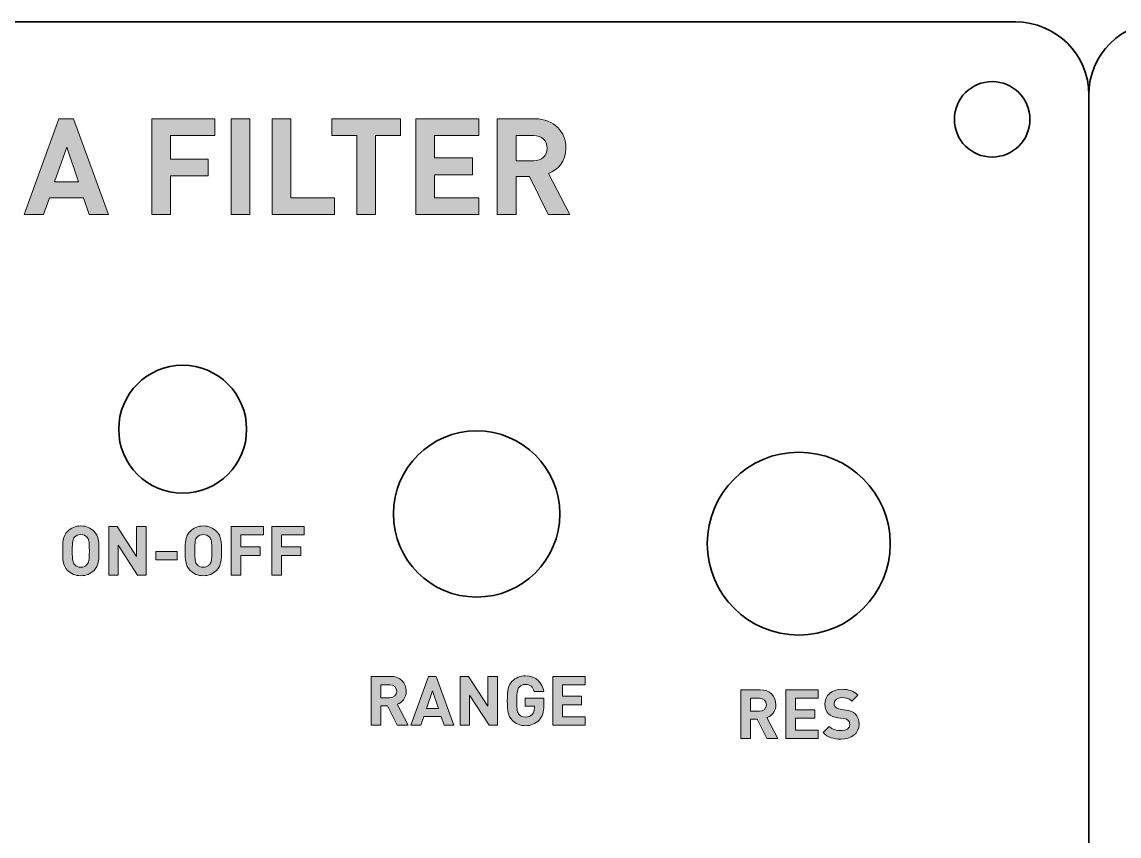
# Model space of a CAD drawing. Header units: millimetres. Extents: x 71 to 221, y 108 to 183.
# Drawn here: x 101.75 to 146.76, y 149.57 to 183 of the extents above; entities that cross this region are included whole.
import ezdxf

# ---------------------------------------------------------------- set-up
doc = ezdxf.new("R2010")
doc.units = ezdxf.units.MM
doc.header["$MEASUREMENT"] = 0
doc.layers.add('Borders', color=7, linetype='Continuous', lineweight=0)

msp = doc.modelspace()

# ---------------------------------------------------------------- hatches: boundary and pattern name
at = {"layer": 'Borders', "true_color": 0xed2024, "transparency": 33554687}
h = msp.add_hatch(color=240, dxfattribs=at)
h.dxf.hatch_style = 2
edge = h.paths.add_edge_path()
edge.add_spline(control_points=[(103.589, 177.861), (103.589, 177.861), (103.092, 176.43), (103.092, 176.43), (103.092, 176.43), (104.069, 176.43), (104.069, 176.43), (104.069, 176.43), (103.589, 177.861), (103.589, 177.861)], knot_values=[0, 0, 0, 0, 1, 1, 1, 2, 2, 2, 3, 3, 3, 3], degree=3, periodic=0)
edge = h.paths.add_edge_path()
edge.add_spline(control_points=[(104.506, 175.087), (104.506, 175.087), (104.274, 175.784), (104.274, 175.784), (104.274, 175.784), (102.876, 175.784), (102.876, 175.784), (102.876, 175.784), (102.639, 175.087), (102.639, 175.087), (102.639, 175.087), (101.838, 175.087), (101.838, 175.087), (101.838, 175.087), (103.269, 179.021), (103.269, 179.021), (103.269, 179.021), (103.871, 179.021), (103.871, 179.021), (103.871, 179.021), (105.307, 175.087), (105.307, 175.087), (105.307, 175.087), (104.506, 175.087), (104.506, 175.087)], knot_values=[0, 0, 0, 0, 1, 1, 1, 2, 2, 2, 3, 3, 3, 4, 4, 4, 5, 5, 5, 6, 6, 6, 7, 7, 7, 8, 8, 8, 8], degree=3, periodic=0)
h = msp.add_hatch(color=240, dxfattribs=at)
h.dxf.hatch_style = 2
h.paths.add_polyline_path([(107.844, 178.336), (107.844, 177.369), (109.396, 177.369), (109.396, 176.683), (107.844, 176.683), (107.844, 175.087), (107.075, 175.087), (107.075, 179.021), (109.666, 179.021), (109.666, 178.336)])
h = msp.add_hatch(color=240, dxfattribs=at)
h.dxf.hatch_style = 2
h.paths.add_polyline_path([(110.335, 179.021), (111.103, 179.021), (111.103, 175.088), (110.335, 175.088)])
h = msp.add_hatch(color=240, dxfattribs=at)
h.dxf.hatch_style = 2
h.paths.add_polyline_path([(112.02, 175.087), (112.02, 179.021), (112.788, 179.021), (112.788, 175.773), (114.573, 175.773), (114.573, 175.087)])
h = msp.add_hatch(color=240, dxfattribs=at)
h.dxf.hatch_style = 2
h.paths.add_polyline_path([(116.258, 178.336), (116.258, 175.087), (115.49, 175.087), (115.49, 178.336), (114.462, 178.336), (114.462, 179.021), (117.285, 179.021), (117.285, 178.336)])
h = msp.add_hatch(color=240, dxfattribs=at)
h.dxf.hatch_style = 2
h.paths.add_polyline_path([(117.909, 175.087), (117.909, 179.021), (120.501, 179.021), (120.501, 178.336), (118.677, 178.336), (118.677, 177.413), (120.23, 177.413), (120.23, 176.728), (118.677, 176.728), (118.677, 175.773), (120.501, 175.773), (120.501, 175.087)])
h = msp.add_hatch(color=240, dxfattribs=at)
h.dxf.hatch_style = 2
edge = h.paths.add_edge_path()
edge.add_spline(control_points=[(123.34, 175.087), (123.34, 175.087), (122.573, 176.657), (122.573, 176.657), (122.573, 176.657), (122.021, 176.657), (122.021, 176.657), (122.021, 176.657), (122.021, 175.087), (122.021, 175.087), (122.021, 175.087), (121.253, 175.087), (121.253, 175.087), (121.253, 175.087), (121.253, 179.021), (121.253, 179.021), (121.253, 179.021), (122.794, 179.021), (122.794, 179.021), (123.595, 179.021), (124.071, 178.473), (124.071, 177.817), (124.071, 177.264), (123.733, 176.921), (123.352, 176.783), (123.352, 176.783), (124.23, 175.087), (124.23, 175.087), (124.23, 175.087), (123.34, 175.087), (123.34, 175.087)], knot_values=[0, 0, 0, 0, 1, 1, 1, 2, 2, 2, 3, 3, 3, 4, 4, 4, 5, 5, 5, 6, 6, 6, 7, 7, 7, 8, 8, 8, 9, 9, 9, 10, 10, 10, 10], degree=3, periodic=0)
edge = h.paths.add_edge_path()
edge.add_spline(control_points=[(122.744, 178.336), (122.744, 178.336), (122.021, 178.336), (122.021, 178.336), (122.021, 178.336), (122.021, 177.297), (122.021, 177.297), (122.021, 177.297), (122.744, 177.297), (122.744, 177.297), (123.081, 177.297), (123.302, 177.512), (123.302, 177.817), (123.302, 178.12), (123.081, 178.336), (122.744, 178.336)], knot_values=[0, 0, 0, 0, 1, 1, 1, 2, 2, 2, 3, 3, 3, 4, 4, 4, 5, 5, 5, 5], degree=3, periodic=0)
edge.add_line((122.744, 178.336), (122.744, 178.336))
h = msp.add_hatch(color=240, dxfattribs=at)
h.dxf.hatch_style = 2
edge = h.paths.add_edge_path()
edge.add_spline(control_points=[(104.419, 161.847), (104.362, 161.912), (104.275, 161.955), (104.167, 161.955), (104.06, 161.955), (103.97, 161.912), (103.913, 161.847), (103.837, 161.763), (103.817, 161.67), (103.817, 161.283), (103.817, 160.897), (103.837, 160.804), (103.913, 160.719), (103.97, 160.654), (104.06, 160.611), (104.167, 160.611), (104.275, 160.611), (104.362, 160.654), (104.419, 160.719), (104.495, 160.804), (104.518, 160.897), (104.518, 161.283), (104.518, 161.67), (104.495, 161.763), (104.419, 161.847)], knot_values=[0, 0, 0, 0, 1, 1, 1, 2, 2, 2, 3, 3, 3, 4, 4, 4, 5, 5, 5, 6, 6, 6, 7, 7, 7, 8, 8, 8, 8], degree=3, periodic=0)
edge.add_line((104.419, 161.847), (104.419, 161.847))
edge = h.paths.add_edge_path()
edge.add_spline(control_points=[(104.709, 160.482), (104.568, 160.341), (104.396, 160.261), (104.167, 160.261), (103.939, 160.261), (103.764, 160.341), (103.623, 160.482), (103.42, 160.685), (103.425, 160.936), (103.425, 161.283), (103.425, 161.63), (103.42, 161.881), (103.623, 162.084), (103.764, 162.226), (103.939, 162.305), (104.167, 162.305), (104.396, 162.305), (104.568, 162.226), (104.709, 162.084), (104.912, 161.881), (104.91, 161.63), (104.91, 161.283), (104.91, 160.936), (104.912, 160.685), (104.709, 160.482)], knot_values=[0, 0, 0, 0, 1, 1, 1, 2, 2, 2, 3, 3, 3, 4, 4, 4, 5, 5, 5, 6, 6, 6, 7, 7, 7, 8, 8, 8, 8], degree=3, periodic=0)
edge.add_line((104.709, 160.482), (104.709, 160.482))
h = msp.add_hatch(color=240, dxfattribs=at)
h.dxf.hatch_style = 2
h.paths.add_polyline_path([(106.499, 160.279), (105.703, 161.512), (105.703, 160.279), (105.311, 160.279), (105.311, 162.288), (105.661, 162.288), (106.456, 161.057), (106.456, 162.288), (106.849, 162.288), (106.849, 160.279)])
h = msp.add_hatch(color=240, dxfattribs=at)
h.dxf.hatch_style = 2
edge = h.paths.add_edge_path()
edge.add_spline(control_points=[(109.445, 161.847), (109.389, 161.912), (109.301, 161.955), (109.194, 161.955), (109.086, 161.955), (108.996, 161.912), (108.939, 161.847), (108.864, 161.763), (108.844, 161.67), (108.844, 161.283), (108.844, 160.897), (108.864, 160.804), (108.939, 160.719), (108.996, 160.654), (109.086, 160.611), (109.194, 160.611), (109.301, 160.611), (109.389, 160.654), (109.445, 160.719), (109.521, 160.804), (109.544, 160.897), (109.544, 161.283), (109.544, 161.67), (109.521, 161.763), (109.445, 161.847)], knot_values=[0, 0, 0, 0, 1, 1, 1, 2, 2, 2, 3, 3, 3, 4, 4, 4, 5, 5, 5, 6, 6, 6, 7, 7, 7, 8, 8, 8, 8], degree=3, periodic=0)
edge.add_line((109.445, 161.847), (109.445, 161.847))
edge = h.paths.add_edge_path()
edge.add_spline(control_points=[(109.736, 160.482), (109.595, 160.341), (109.422, 160.261), (109.194, 160.261), (108.965, 160.261), (108.79, 160.341), (108.649, 160.482), (108.446, 160.685), (108.452, 160.936), (108.452, 161.283), (108.452, 161.63), (108.446, 161.881), (108.649, 162.084), (108.79, 162.226), (108.965, 162.305), (109.194, 162.305), (109.422, 162.305), (109.595, 162.226), (109.736, 162.084), (109.939, 161.881), (109.936, 161.63), (109.936, 161.283), (109.936, 160.936), (109.939, 160.685), (109.736, 160.482)], knot_values=[0, 0, 0, 0, 1, 1, 1, 2, 2, 2, 3, 3, 3, 4, 4, 4, 5, 5, 5, 6, 6, 6, 7, 7, 7, 8, 8, 8, 8], degree=3, periodic=0)
edge.add_line((109.736, 160.482), (109.736, 160.482))
h = msp.add_hatch(color=240, dxfattribs=at)
h.dxf.hatch_style = 2
h.paths.add_polyline_path([(110.729, 161.938), (110.729, 161.444), (111.522, 161.444), (111.522, 161.094), (110.729, 161.094), (110.729, 160.279), (110.337, 160.279), (110.337, 162.288), (111.66, 162.288), (111.66, 161.938)])
h = msp.add_hatch(color=240, dxfattribs=at)
h.dxf.hatch_style = 2
h.paths.add_polyline_path([(112.394, 161.938), (112.394, 161.444), (113.188, 161.444), (113.188, 161.094), (112.394, 161.094), (112.394, 160.279), (112.002, 160.279), (112.002, 162.288), (113.325, 162.288), (113.325, 161.938)])
h = msp.add_hatch(color=240, dxfattribs=at)
h.dxf.hatch_style = 2
h.paths.add_polyline_path([(107.249, 161.255), (108.118, 161.255), (108.118, 160.913), (107.249, 160.913)])
h = msp.add_hatch(color=240, dxfattribs=at)
h.dxf.hatch_style = 2
edge = h.paths.add_edge_path()
edge.add_spline(control_points=[(117.145, 154.122), (117.145, 154.122), (116.753, 154.923), (116.753, 154.923), (116.753, 154.923), (116.471, 154.923), (116.471, 154.923), (116.471, 154.923), (116.471, 154.122), (116.471, 154.122), (116.471, 154.122), (116.078, 154.122), (116.078, 154.122), (116.078, 154.122), (116.078, 156.131), (116.078, 156.131), (116.078, 156.131), (116.866, 156.131), (116.866, 156.131), (117.275, 156.131), (117.517, 155.852), (117.517, 155.516), (117.517, 155.234), (117.346, 155.059), (117.151, 154.988), (117.151, 154.988), (117.599, 154.122), (117.599, 154.122), (117.599, 154.122), (117.145, 154.122), (117.145, 154.122)], knot_values=[0, 0, 0, 0, 1, 1, 1, 2, 2, 2, 3, 3, 3, 4, 4, 4, 5, 5, 5, 6, 6, 6, 7, 7, 7, 8, 8, 8, 9, 9, 9, 10, 10, 10, 10], degree=3, periodic=0)
edge = h.paths.add_edge_path()
edge.add_spline(control_points=[(116.84, 155.781), (116.84, 155.781), (116.471, 155.781), (116.471, 155.781), (116.471, 155.781), (116.471, 155.251), (116.471, 155.251), (116.471, 155.251), (116.84, 155.251), (116.84, 155.251), (117.012, 155.251), (117.126, 155.361), (117.126, 155.516), (117.126, 155.672), (117.012, 155.781), (116.84, 155.781)], knot_values=[0, 0, 0, 0, 1, 1, 1, 2, 2, 2, 3, 3, 3, 4, 4, 4, 5, 5, 5, 5], degree=3, periodic=0)
edge.add_line((116.84, 155.781), (116.84, 155.781))
h = msp.add_hatch(color=240, dxfattribs=at)
h.dxf.hatch_style = 2
edge = h.paths.add_edge_path()
edge.add_spline(control_points=[(118.598, 155.539), (118.598, 155.539), (118.345, 154.808), (118.345, 154.808), (118.345, 154.808), (118.844, 154.808), (118.844, 154.808), (118.844, 154.808), (118.598, 155.539), (118.598, 155.539)], knot_values=[0, 0, 0, 0, 1, 1, 1, 2, 2, 2, 3, 3, 3, 3], degree=3, periodic=0)
edge = h.paths.add_edge_path()
edge.add_spline(control_points=[(119.067, 154.122), (119.067, 154.122), (118.948, 154.478), (118.948, 154.478), (118.948, 154.478), (118.235, 154.478), (118.235, 154.478), (118.235, 154.478), (118.113, 154.122), (118.113, 154.122), (118.113, 154.122), (117.704, 154.122), (117.704, 154.122), (117.704, 154.122), (118.435, 156.131), (118.435, 156.131), (118.435, 156.131), (118.742, 156.131), (118.742, 156.131), (118.742, 156.131), (119.476, 154.122), (119.476, 154.122), (119.476, 154.122), (119.067, 154.122), (119.067, 154.122)], knot_values=[0, 0, 0, 0, 1, 1, 1, 2, 2, 2, 3, 3, 3, 4, 4, 4, 5, 5, 5, 6, 6, 6, 7, 7, 7, 8, 8, 8, 8], degree=3, periodic=0)
h = msp.add_hatch(color=240, dxfattribs=at)
h.dxf.hatch_style = 2
h.paths.add_polyline_path([(120.913, 154.122), (120.117, 155.355), (120.117, 154.122), (119.724, 154.122), (119.724, 156.131), (120.074, 156.131), (120.87, 154.901), (120.87, 156.131), (121.263, 156.131), (121.263, 154.122)])
h = msp.add_hatch(color=240, dxfattribs=at)
h.dxf.hatch_style = 2
edge = h.paths.add_edge_path()
edge.add_spline(control_points=[(122.97, 154.334), (122.815, 154.176), (122.629, 154.105), (122.403, 154.105), (122.188, 154.105), (122.008, 154.179), (121.861, 154.325), (121.773, 154.413), (121.72, 154.514), (121.698, 154.627), (121.675, 154.74), (121.663, 154.907), (121.663, 155.127), (121.663, 155.347), (121.675, 155.513), (121.698, 155.626), (121.72, 155.742), (121.773, 155.841), (121.861, 155.928), (122.008, 156.075), (122.188, 156.149), (122.403, 156.149), (122.861, 156.149), (123.106, 155.855), (123.159, 155.505), (123.159, 155.505), (122.764, 155.505), (122.764, 155.505), (122.716, 155.7), (122.598, 155.799), (122.403, 155.799), (122.298, 155.799), (122.214, 155.762), (122.152, 155.691), (122.079, 155.598), (122.056, 155.525), (122.056, 155.127), (122.056, 154.732), (122.073, 154.653), (122.152, 154.56), (122.212, 154.489), (122.296, 154.455), (122.403, 154.455), (122.519, 154.455), (122.612, 154.491), (122.683, 154.568), (122.742, 154.635), (122.773, 154.726), (122.773, 154.836), (122.773, 154.836), (122.773, 154.912), (122.773, 154.912), (122.773, 154.912), (122.403, 154.912), (122.403, 154.912), (122.403, 154.912), (122.403, 155.24), (122.403, 155.24), (122.403, 155.24), (123.162, 155.24), (123.162, 155.24), (123.162, 155.24), (123.162, 154.946), (123.162, 154.946), (123.162, 154.653), (123.109, 154.48), (122.97, 154.334)], knot_values=[0, 0, 0, 0, 1, 1, 1, 2, 2, 2, 3, 3, 3, 4, 4, 4, 5, 5, 5, 6, 6, 6, 7, 7, 7, 8, 8, 8, 9, 9, 9, 10, 10, 10, 11, 11, 11, 12, 12, 12, 13, 13, 13, 14, 14, 14, 15, 15, 15, 16, 16, 16, 17, 17, 17, 18, 18, 18, 19, 19, 19, 20, 20, 20, 21, 21, 21, 22, 22, 22, 22], degree=3, periodic=0)
edge.add_line((122.97, 154.334), (122.97, 154.334))
h = msp.add_hatch(color=240, dxfattribs=at)
h.dxf.hatch_style = 2
h.paths.add_polyline_path([(123.529, 154.122), (123.529, 156.131), (124.853, 156.131), (124.853, 155.781), (123.921, 155.781), (123.921, 155.31), (124.714, 155.31), (124.714, 154.96), (123.921, 154.96), (123.921, 154.472), (124.853, 154.472), (124.853, 154.122)])
h = msp.add_hatch(color=240, dxfattribs=at)
h.dxf.hatch_style = 2
edge = h.paths.add_edge_path()
edge.add_spline(control_points=[(132.309, 153.572), (132.309, 153.572), (131.917, 154.373), (131.917, 154.373), (131.917, 154.373), (131.635, 154.373), (131.635, 154.373), (131.635, 154.373), (131.635, 153.572), (131.635, 153.572), (131.635, 153.572), (131.243, 153.572), (131.243, 153.572), (131.243, 153.572), (131.243, 155.581), (131.243, 155.581), (131.243, 155.581), (132.03, 155.581), (132.03, 155.581), (132.439, 155.581), (132.682, 155.302), (132.682, 154.966), (132.682, 154.684), (132.51, 154.509), (132.315, 154.438), (132.315, 154.438), (132.763, 153.572), (132.763, 153.572), (132.763, 153.572), (132.309, 153.572), (132.309, 153.572)], knot_values=[0, 0, 0, 0, 1, 1, 1, 2, 2, 2, 3, 3, 3, 4, 4, 4, 5, 5, 5, 6, 6, 6, 7, 7, 7, 8, 8, 8, 9, 9, 9, 10, 10, 10, 10], degree=3, periodic=0)
edge = h.paths.add_edge_path()
edge.add_spline(control_points=[(132.005, 155.231), (132.005, 155.231), (131.635, 155.231), (131.635, 155.231), (131.635, 155.231), (131.635, 154.7), (131.635, 154.7), (131.635, 154.7), (132.005, 154.7), (132.005, 154.7), (132.177, 154.7), (132.29, 154.811), (132.29, 154.966), (132.29, 155.121), (132.177, 155.231), (132.005, 155.231)], knot_values=[0, 0, 0, 0, 1, 1, 1, 2, 2, 2, 3, 3, 3, 4, 4, 4, 5, 5, 5, 5], degree=3, periodic=0)
edge.add_line((132.005, 155.231), (132.005, 155.231))
h = msp.add_hatch(color=240, dxfattribs=at)
h.dxf.hatch_style = 2
h.paths.add_polyline_path([(133.089, 153.572), (133.089, 155.581), (134.412, 155.581), (134.412, 155.231), (133.481, 155.231), (133.481, 154.76), (134.274, 154.76), (134.274, 154.409), (133.481, 154.409), (133.481, 153.922), (134.412, 153.922), (134.412, 153.572)])
h = msp.add_hatch(color=240, dxfattribs=at)
h.dxf.hatch_style = 2
edge = h.paths.add_edge_path()
edge.add_spline(control_points=[(135.349, 153.554), (135.045, 153.554), (134.812, 153.62), (134.615, 153.82), (134.615, 153.82), (134.87, 154.074), (134.87, 154.074), (134.996, 153.947), (135.168, 153.904), (135.355, 153.904), (135.586, 153.904), (135.71, 153.992), (135.71, 154.153), (135.71, 154.223), (135.691, 154.283), (135.648, 154.322), (135.608, 154.359), (135.563, 154.379), (135.47, 154.393), (135.47, 154.393), (135.228, 154.427), (135.228, 154.427), (135.056, 154.452), (134.929, 154.506), (134.839, 154.593), (134.741, 154.689), (134.695, 154.819), (134.695, 154.988), (134.695, 155.347), (134.959, 155.598), (135.395, 155.598), (135.671, 155.598), (135.871, 155.53), (136.044, 155.364), (136.044, 155.364), (135.795, 155.118), (135.795, 155.118), (135.668, 155.24), (135.516, 155.256), (135.383, 155.256), (135.174, 155.256), (135.073, 155.141), (135.073, 155.003), (135.073, 154.952), (135.089, 154.898), (135.132, 154.859), (135.171, 154.822), (135.236, 154.791), (135.318, 154.78), (135.318, 154.78), (135.555, 154.746), (135.555, 154.746), (135.738, 154.72), (135.854, 154.669), (135.939, 154.591), (136.046, 154.489), (136.093, 154.342), (136.093, 154.164), (136.093, 153.775), (135.769, 153.554), (135.349, 153.554)], knot_values=[0, 0, 0, 0, 1, 1, 1, 2, 2, 2, 3, 3, 3, 4, 4, 4, 5, 5, 5, 6, 6, 6, 7, 7, 7, 8, 8, 8, 9, 9, 9, 10, 10, 10, 11, 11, 11, 12, 12, 12, 13, 13, 13, 14, 14, 14, 15, 15, 15, 16, 16, 16, 17, 17, 17, 18, 18, 18, 19, 19, 19, 20, 20, 20, 20], degree=3, periodic=0)
edge.add_line((135.349, 153.554), (135.349, 153.554))

# ---------------------------------------------------------------- linework, layer by layer
at = {"layer": 'Borders'}
for points in [[(107.844, 178.336), (107.844, 177.369), (109.396, 177.369), (109.396, 176.683), (107.844, 176.683), (107.844, 175.087), (107.075, 175.087), (107.075, 179.021), (109.666, 179.021), (109.666, 178.336)], [(110.335, 179.021), (111.103, 179.021), (111.103, 175.088), (110.335, 175.088)], [(112.02, 175.087), (112.02, 179.021), (112.788, 179.021), (112.788, 175.773), (114.573, 175.773), (114.573, 175.087)], [(116.258, 178.336), (116.258, 175.087), (115.49, 175.087), (115.49, 178.336), (114.462, 178.336), (114.462, 179.021), (117.285, 179.021), (117.285, 178.336)], [(117.909, 175.087), (117.909, 179.021), (120.501, 179.021), (120.501, 178.336), (118.677, 178.336), (118.677, 177.413), (120.23, 177.413), (120.23, 176.728), (118.677, 176.728), (118.677, 175.773), (120.501, 175.773), (120.501, 175.087)], [(106.499, 160.279), (105.703, 161.512), (105.703, 160.279), (105.311, 160.279), (105.311, 162.288), (105.661, 162.288), (106.456, 161.057), (106.456, 162.288), (106.849, 162.288), (106.849, 160.279)], [(110.729, 161.938), (110.729, 161.444), (111.522, 161.444), (111.522, 161.094), (110.729, 161.094), (110.729, 160.279), (110.337, 160.279), (110.337, 162.288), (111.66, 162.288), (111.66, 161.938)], [(112.394, 161.938), (112.394, 161.444), (113.188, 161.444), (113.188, 161.094), (112.394, 161.094), (112.394, 160.279), (112.002, 160.279), (112.002, 162.288), (113.325, 162.288), (113.325, 161.938)], [(107.249, 161.255), (108.118, 161.255), (108.118, 160.913), (107.249, 160.913)], [(120.913, 154.122), (120.117, 155.355), (120.117, 154.122), (119.724, 154.122), (119.724, 156.131), (120.074, 156.131), (120.87, 154.901), (120.87, 156.131), (121.263, 156.131), (121.263, 154.122)], [(123.529, 154.122), (123.529, 156.131), (124.853, 156.131), (124.853, 155.781), (123.921, 155.781), (123.921, 155.31), (124.714, 155.31), (124.714, 154.96), (123.921, 154.96), (123.921, 154.472), (124.853, 154.472), (124.853, 154.122)], [(133.089, 153.572), (133.089, 155.581), (134.412, 155.581), (134.412, 155.231), (133.481, 155.231), (133.481, 154.76), (134.274, 154.76), (134.274, 154.409), (133.481, 154.409), (133.481, 153.922), (134.412, 153.922), (134.412, 153.572)]]:
    msp.add_lwpolyline(points, close=True, dxfattribs=at)
at = {"layer": 'Borders', "color": 250, "lineweight": 35, "true_color": 0x231f20}
for points, knots in [([(145.52, 180.001), (145.519, 181.656), (144.177, 183), (142.52, 183), (142.52, 183), (73.52, 183), (73.52, 183), (71.864, 183), (70.52, 181.656), (70.52, 180.001), (70.52, 180.001), (70.521, 110.993), (70.521, 110.993)], [0, 0, 0, 0, 1, 1, 1, 2, 2, 2, 3, 3, 3, 4, 4, 4, 4]), ([(217.511, 108), (217.511, 108), (217.524, 108), (217.524, 108), (219.177, 108.004), (220.516, 109.345), (220.516, 111), (220.516, 111), (220.516, 180), (220.516, 180), (220.516, 181.656), (219.173, 183), (217.516, 183), (217.516, 183), (148.516, 182.999), (148.516, 182.999), (146.86, 182.999), (145.516, 181.656), (145.516, 179.999), (145.516, 179.999), (145.516, 111), (145.516, 111), (145.516, 109.343), (146.86, 108), (148.516, 108), (148.516, 108), (217.524, 108), (217.524, 108)], [0, 0, 0, 0, 1, 1, 1, 2, 2, 2, 3, 3, 3, 4, 4, 4, 5, 5, 5, 6, 6, 6, 7, 7, 7, 8, 8, 8, 9, 9, 9, 9]), ([(143.103, 179), (143.103, 178.144), (142.41, 177.45), (141.553, 177.45), (140.697, 177.45), (140.004, 178.144), (140.004, 179), (140.004, 179.856), (140.697, 180.55), (141.553, 180.55), (142.41, 180.55), (143.103, 179.856), (143.103, 179)], [0, 0, 0, 0, 1, 1, 1, 2, 2, 2, 3, 3, 3, 4, 4, 4, 4]), ([(110.971, 166.277), (110.971, 164.827), (109.795, 163.653), (108.346, 163.653), (106.896, 163.653), (105.721, 164.827), (105.721, 166.277), (105.721, 167.727), (106.896, 168.902), (108.346, 168.902), (109.795, 168.902), (110.971, 167.727), (110.971, 166.277)], [0, 0, 0, 0, 1, 1, 1, 2, 2, 2, 3, 3, 3, 4, 4, 4, 4]), ([(123.816, 162.798), (123.816, 160.912), (122.289, 159.385), (120.404, 159.385), (118.52, 159.385), (116.992, 160.912), (116.992, 162.798), (116.992, 164.682), (118.52, 166.21), (120.404, 166.21), (122.289, 166.21), (123.816, 164.682), (123.816, 162.798)], [0, 0, 0, 0, 1, 1, 1, 2, 2, 2, 3, 3, 3, 4, 4, 4, 4]), ([(133.619, 157.825), (135.692, 157.825), (137.372, 159.505), (137.372, 161.578), (137.372, 163.651), (135.692, 165.333), (133.619, 165.333), (131.546, 165.333), (129.865, 163.651), (129.865, 161.578), (129.865, 159.505), (131.546, 157.825), (133.619, 157.825)], [0, 0, 0, 0, 1, 1, 1, 2, 2, 2, 3, 3, 3, 4, 4, 4, 4])]:
    msp.add_open_spline(points, degree=3, knots=knots, dxfattribs=at)
at = {"layer": 'Borders'}
for points, knots in [([(104.506, 175.087), (104.506, 175.087), (104.274, 175.784), (104.274, 175.784), (104.274, 175.784), (102.876, 175.784), (102.876, 175.784), (102.876, 175.784), (102.639, 175.087), (102.639, 175.087), (102.639, 175.087), (101.838, 175.087), (101.838, 175.087), (101.838, 175.087), (103.269, 179.021), (103.269, 179.021), (103.269, 179.021), (103.871, 179.021), (103.871, 179.021), (103.871, 179.021), (105.307, 175.087), (105.307, 175.087), (105.307, 175.087), (104.506, 175.087), (104.506, 175.087)], [0, 0, 0, 0, 1, 1, 1, 2, 2, 2, 3, 3, 3, 4, 4, 4, 5, 5, 5, 6, 6, 6, 7, 7, 7, 8, 8, 8, 8]), ([(123.34, 175.087), (123.34, 175.087), (122.573, 176.657), (122.573, 176.657), (122.573, 176.657), (122.021, 176.657), (122.021, 176.657), (122.021, 176.657), (122.021, 175.087), (122.021, 175.087), (122.021, 175.087), (121.253, 175.087), (121.253, 175.087), (121.253, 175.087), (121.253, 179.021), (121.253, 179.021), (121.253, 179.021), (122.794, 179.021), (122.794, 179.021), (123.595, 179.021), (124.071, 178.473), (124.071, 177.817), (124.071, 177.264), (123.733, 176.921), (123.352, 176.783), (123.352, 176.783), (124.23, 175.087), (124.23, 175.087), (124.23, 175.087), (123.34, 175.087), (123.34, 175.087)], [0, 0, 0, 0, 1, 1, 1, 2, 2, 2, 3, 3, 3, 4, 4, 4, 5, 5, 5, 6, 6, 6, 7, 7, 7, 8, 8, 8, 9, 9, 9, 10, 10, 10, 10]), ([(122.744, 178.336), (122.744, 178.336), (122.021, 178.336), (122.021, 178.336), (122.021, 178.336), (122.021, 177.297), (122.021, 177.297), (122.021, 177.297), (122.744, 177.297), (122.744, 177.297), (123.081, 177.297), (123.302, 177.512), (123.302, 177.817), (123.302, 178.12), (123.081, 178.336), (122.744, 178.336)], [0, 0, 0, 0, 1, 1, 1, 2, 2, 2, 3, 3, 3, 4, 4, 4, 5, 5, 5, 5]), ([(103.589, 177.861), (103.589, 177.861), (103.092, 176.43), (103.092, 176.43), (103.092, 176.43), (104.069, 176.43), (104.069, 176.43), (104.069, 176.43), (103.589, 177.861), (103.589, 177.861)], [0, 0, 0, 0, 1, 1, 1, 2, 2, 2, 3, 3, 3, 3]), ([(104.709, 160.482), (104.568, 160.341), (104.396, 160.261), (104.167, 160.261), (103.939, 160.261), (103.764, 160.341), (103.623, 160.482), (103.42, 160.685), (103.425, 160.936), (103.425, 161.283), (103.425, 161.63), (103.42, 161.881), (103.623, 162.084), (103.764, 162.226), (103.939, 162.305), (104.167, 162.305), (104.396, 162.305), (104.568, 162.226), (104.709, 162.084), (104.912, 161.881), (104.91, 161.63), (104.91, 161.283), (104.91, 160.936), (104.912, 160.685), (104.709, 160.482)], [0, 0, 0, 0, 1, 1, 1, 2, 2, 2, 3, 3, 3, 4, 4, 4, 5, 5, 5, 6, 6, 6, 7, 7, 7, 8, 8, 8, 8]), ([(109.736, 160.482), (109.595, 160.341), (109.422, 160.261), (109.194, 160.261), (108.965, 160.261), (108.79, 160.341), (108.649, 160.482), (108.446, 160.685), (108.452, 160.936), (108.452, 161.283), (108.452, 161.63), (108.446, 161.881), (108.649, 162.084), (108.79, 162.226), (108.965, 162.305), (109.194, 162.305), (109.422, 162.305), (109.595, 162.226), (109.736, 162.084), (109.939, 161.881), (109.936, 161.63), (109.936, 161.283), (109.936, 160.936), (109.939, 160.685), (109.736, 160.482)], [0, 0, 0, 0, 1, 1, 1, 2, 2, 2, 3, 3, 3, 4, 4, 4, 5, 5, 5, 6, 6, 6, 7, 7, 7, 8, 8, 8, 8]), ([(104.419, 161.847), (104.362, 161.912), (104.275, 161.955), (104.167, 161.955), (104.06, 161.955), (103.97, 161.912), (103.913, 161.847), (103.837, 161.763), (103.817, 161.67), (103.817, 161.283), (103.817, 160.897), (103.837, 160.804), (103.913, 160.719), (103.97, 160.654), (104.06, 160.611), (104.167, 160.611), (104.275, 160.611), (104.362, 160.654), (104.419, 160.719), (104.495, 160.804), (104.518, 160.897), (104.518, 161.283), (104.518, 161.67), (104.495, 161.763), (104.419, 161.847)], [0, 0, 0, 0, 1, 1, 1, 2, 2, 2, 3, 3, 3, 4, 4, 4, 5, 5, 5, 6, 6, 6, 7, 7, 7, 8, 8, 8, 8]), ([(109.445, 161.847), (109.389, 161.912), (109.301, 161.955), (109.194, 161.955), (109.086, 161.955), (108.996, 161.912), (108.939, 161.847), (108.864, 161.763), (108.844, 161.67), (108.844, 161.283), (108.844, 160.897), (108.864, 160.804), (108.939, 160.719), (108.996, 160.654), (109.086, 160.611), (109.194, 160.611), (109.301, 160.611), (109.389, 160.654), (109.445, 160.719), (109.521, 160.804), (109.544, 160.897), (109.544, 161.283), (109.544, 161.67), (109.521, 161.763), (109.445, 161.847)], [0, 0, 0, 0, 1, 1, 1, 2, 2, 2, 3, 3, 3, 4, 4, 4, 5, 5, 5, 6, 6, 6, 7, 7, 7, 8, 8, 8, 8]), ([(117.145, 154.122), (117.145, 154.122), (116.753, 154.923), (116.753, 154.923), (116.753, 154.923), (116.471, 154.923), (116.471, 154.923), (116.471, 154.923), (116.471, 154.122), (116.471, 154.122), (116.471, 154.122), (116.078, 154.122), (116.078, 154.122), (116.078, 154.122), (116.078, 156.131), (116.078, 156.131), (116.078, 156.131), (116.866, 156.131), (116.866, 156.131), (117.275, 156.131), (117.517, 155.852), (117.517, 155.516), (117.517, 155.234), (117.346, 155.059), (117.151, 154.988), (117.151, 154.988), (117.599, 154.122), (117.599, 154.122), (117.599, 154.122), (117.145, 154.122), (117.145, 154.122)], [0, 0, 0, 0, 1, 1, 1, 2, 2, 2, 3, 3, 3, 4, 4, 4, 5, 5, 5, 6, 6, 6, 7, 7, 7, 8, 8, 8, 9, 9, 9, 10, 10, 10, 10]), ([(116.84, 155.781), (116.84, 155.781), (116.471, 155.781), (116.471, 155.781), (116.471, 155.781), (116.471, 155.251), (116.471, 155.251), (116.471, 155.251), (116.84, 155.251), (116.84, 155.251), (117.012, 155.251), (117.126, 155.361), (117.126, 155.516), (117.126, 155.672), (117.012, 155.781), (116.84, 155.781)], [0, 0, 0, 0, 1, 1, 1, 2, 2, 2, 3, 3, 3, 4, 4, 4, 5, 5, 5, 5]), ([(119.067, 154.122), (119.067, 154.122), (118.948, 154.478), (118.948, 154.478), (118.948, 154.478), (118.235, 154.478), (118.235, 154.478), (118.235, 154.478), (118.113, 154.122), (118.113, 154.122), (118.113, 154.122), (117.704, 154.122), (117.704, 154.122), (117.704, 154.122), (118.435, 156.131), (118.435, 156.131), (118.435, 156.131), (118.742, 156.131), (118.742, 156.131), (118.742, 156.131), (119.476, 154.122), (119.476, 154.122), (119.476, 154.122), (119.067, 154.122), (119.067, 154.122)], [0, 0, 0, 0, 1, 1, 1, 2, 2, 2, 3, 3, 3, 4, 4, 4, 5, 5, 5, 6, 6, 6, 7, 7, 7, 8, 8, 8, 8]), ([(122.97, 154.334), (122.815, 154.176), (122.629, 154.105), (122.403, 154.105), (122.188, 154.105), (122.008, 154.179), (121.861, 154.325), (121.773, 154.413), (121.72, 154.514), (121.698, 154.627), (121.675, 154.74), (121.663, 154.907), (121.663, 155.127), (121.663, 155.347), (121.675, 155.513), (121.698, 155.626), (121.72, 155.742), (121.773, 155.841), (121.861, 155.928), (122.008, 156.075), (122.188, 156.149), (122.403, 156.149), (122.861, 156.149), (123.106, 155.855), (123.159, 155.505), (123.159, 155.505), (122.764, 155.505), (122.764, 155.505), (122.716, 155.7), (122.598, 155.799), (122.403, 155.799), (122.298, 155.799), (122.214, 155.762), (122.152, 155.691), (122.079, 155.598), (122.056, 155.525), (122.056, 155.127), (122.056, 154.732), (122.073, 154.653), (122.152, 154.56), (122.212, 154.489), (122.296, 154.455), (122.403, 154.455), (122.519, 154.455), (122.612, 154.491), (122.683, 154.568), (122.742, 154.635), (122.773, 154.726), (122.773, 154.836), (122.773, 154.836), (122.773, 154.912), (122.773, 154.912), (122.773, 154.912), (122.403, 154.912), (122.403, 154.912), (122.403, 154.912), (122.403, 155.24), (122.403, 155.24), (122.403, 155.24), (123.162, 155.24), (123.162, 155.24), (123.162, 155.24), (123.162, 154.946), (123.162, 154.946), (123.162, 154.653), (123.109, 154.48), (122.97, 154.334)], [0, 0, 0, 0, 1, 1, 1, 2, 2, 2, 3, 3, 3, 4, 4, 4, 5, 5, 5, 6, 6, 6, 7, 7, 7, 8, 8, 8, 9, 9, 9, 10, 10, 10, 11, 11, 11, 12, 12, 12, 13, 13, 13, 14, 14, 14, 15, 15, 15, 16, 16, 16, 17, 17, 17, 18, 18, 18, 19, 19, 19, 20, 20, 20, 21, 21, 21, 22, 22, 22, 22]), ([(118.598, 155.539), (118.598, 155.539), (118.345, 154.808), (118.345, 154.808), (118.345, 154.808), (118.844, 154.808), (118.844, 154.808), (118.844, 154.808), (118.598, 155.539), (118.598, 155.539)], [0, 0, 0, 0, 1, 1, 1, 2, 2, 2, 3, 3, 3, 3]), ([(132.309, 153.572), (132.309, 153.572), (131.917, 154.373), (131.917, 154.373), (131.917, 154.373), (131.635, 154.373), (131.635, 154.373), (131.635, 154.373), (131.635, 153.572), (131.635, 153.572), (131.635, 153.572), (131.243, 153.572), (131.243, 153.572), (131.243, 153.572), (131.243, 155.581), (131.243, 155.581), (131.243, 155.581), (132.03, 155.581), (132.03, 155.581), (132.439, 155.581), (132.682, 155.302), (132.682, 154.966), (132.682, 154.684), (132.51, 154.509), (132.315, 154.438), (132.315, 154.438), (132.763, 153.572), (132.763, 153.572), (132.763, 153.572), (132.309, 153.572), (132.309, 153.572)], [0, 0, 0, 0, 1, 1, 1, 2, 2, 2, 3, 3, 3, 4, 4, 4, 5, 5, 5, 6, 6, 6, 7, 7, 7, 8, 8, 8, 9, 9, 9, 10, 10, 10, 10]), ([(135.349, 153.554), (135.045, 153.554), (134.812, 153.62), (134.615, 153.82), (134.615, 153.82), (134.87, 154.074), (134.87, 154.074), (134.996, 153.947), (135.168, 153.904), (135.355, 153.904), (135.586, 153.904), (135.71, 153.992), (135.71, 154.153), (135.71, 154.223), (135.691, 154.283), (135.648, 154.322), (135.608, 154.359), (135.563, 154.379), (135.47, 154.393), (135.47, 154.393), (135.228, 154.427), (135.228, 154.427), (135.056, 154.452), (134.929, 154.506), (134.839, 154.593), (134.741, 154.689), (134.695, 154.819), (134.695, 154.988), (134.695, 155.347), (134.959, 155.598), (135.395, 155.598), (135.671, 155.598), (135.871, 155.53), (136.044, 155.364), (136.044, 155.364), (135.795, 155.118), (135.795, 155.118), (135.668, 155.24), (135.516, 155.256), (135.383, 155.256), (135.174, 155.256), (135.073, 155.141), (135.073, 155.003), (135.073, 154.952), (135.089, 154.898), (135.132, 154.859), (135.171, 154.822), (135.236, 154.791), (135.318, 154.78), (135.318, 154.78), (135.555, 154.746), (135.555, 154.746), (135.738, 154.72), (135.854, 154.669), (135.939, 154.591), (136.046, 154.489), (136.093, 154.342), (136.093, 154.164), (136.093, 153.775), (135.769, 153.554), (135.349, 153.554)], [0, 0, 0, 0, 1, 1, 1, 2, 2, 2, 3, 3, 3, 4, 4, 4, 5, 5, 5, 6, 6, 6, 7, 7, 7, 8, 8, 8, 9, 9, 9, 10, 10, 10, 11, 11, 11, 12, 12, 12, 13, 13, 13, 14, 14, 14, 15, 15, 15, 16, 16, 16, 17, 17, 17, 18, 18, 18, 19, 19, 19, 20, 20, 20, 20]), ([(132.005, 155.231), (132.005, 155.231), (131.635, 155.231), (131.635, 155.231), (131.635, 155.231), (131.635, 154.7), (131.635, 154.7), (131.635, 154.7), (132.005, 154.7), (132.005, 154.7), (132.177, 154.7), (132.29, 154.811), (132.29, 154.966), (132.29, 155.121), (132.177, 155.231), (132.005, 155.231)], [0, 0, 0, 0, 1, 1, 1, 2, 2, 2, 3, 3, 3, 4, 4, 4, 5, 5, 5, 5])]:
    msp.add_open_spline(points, degree=3, knots=knots, dxfattribs=at)

doc.saveas('drawing.dxf')
